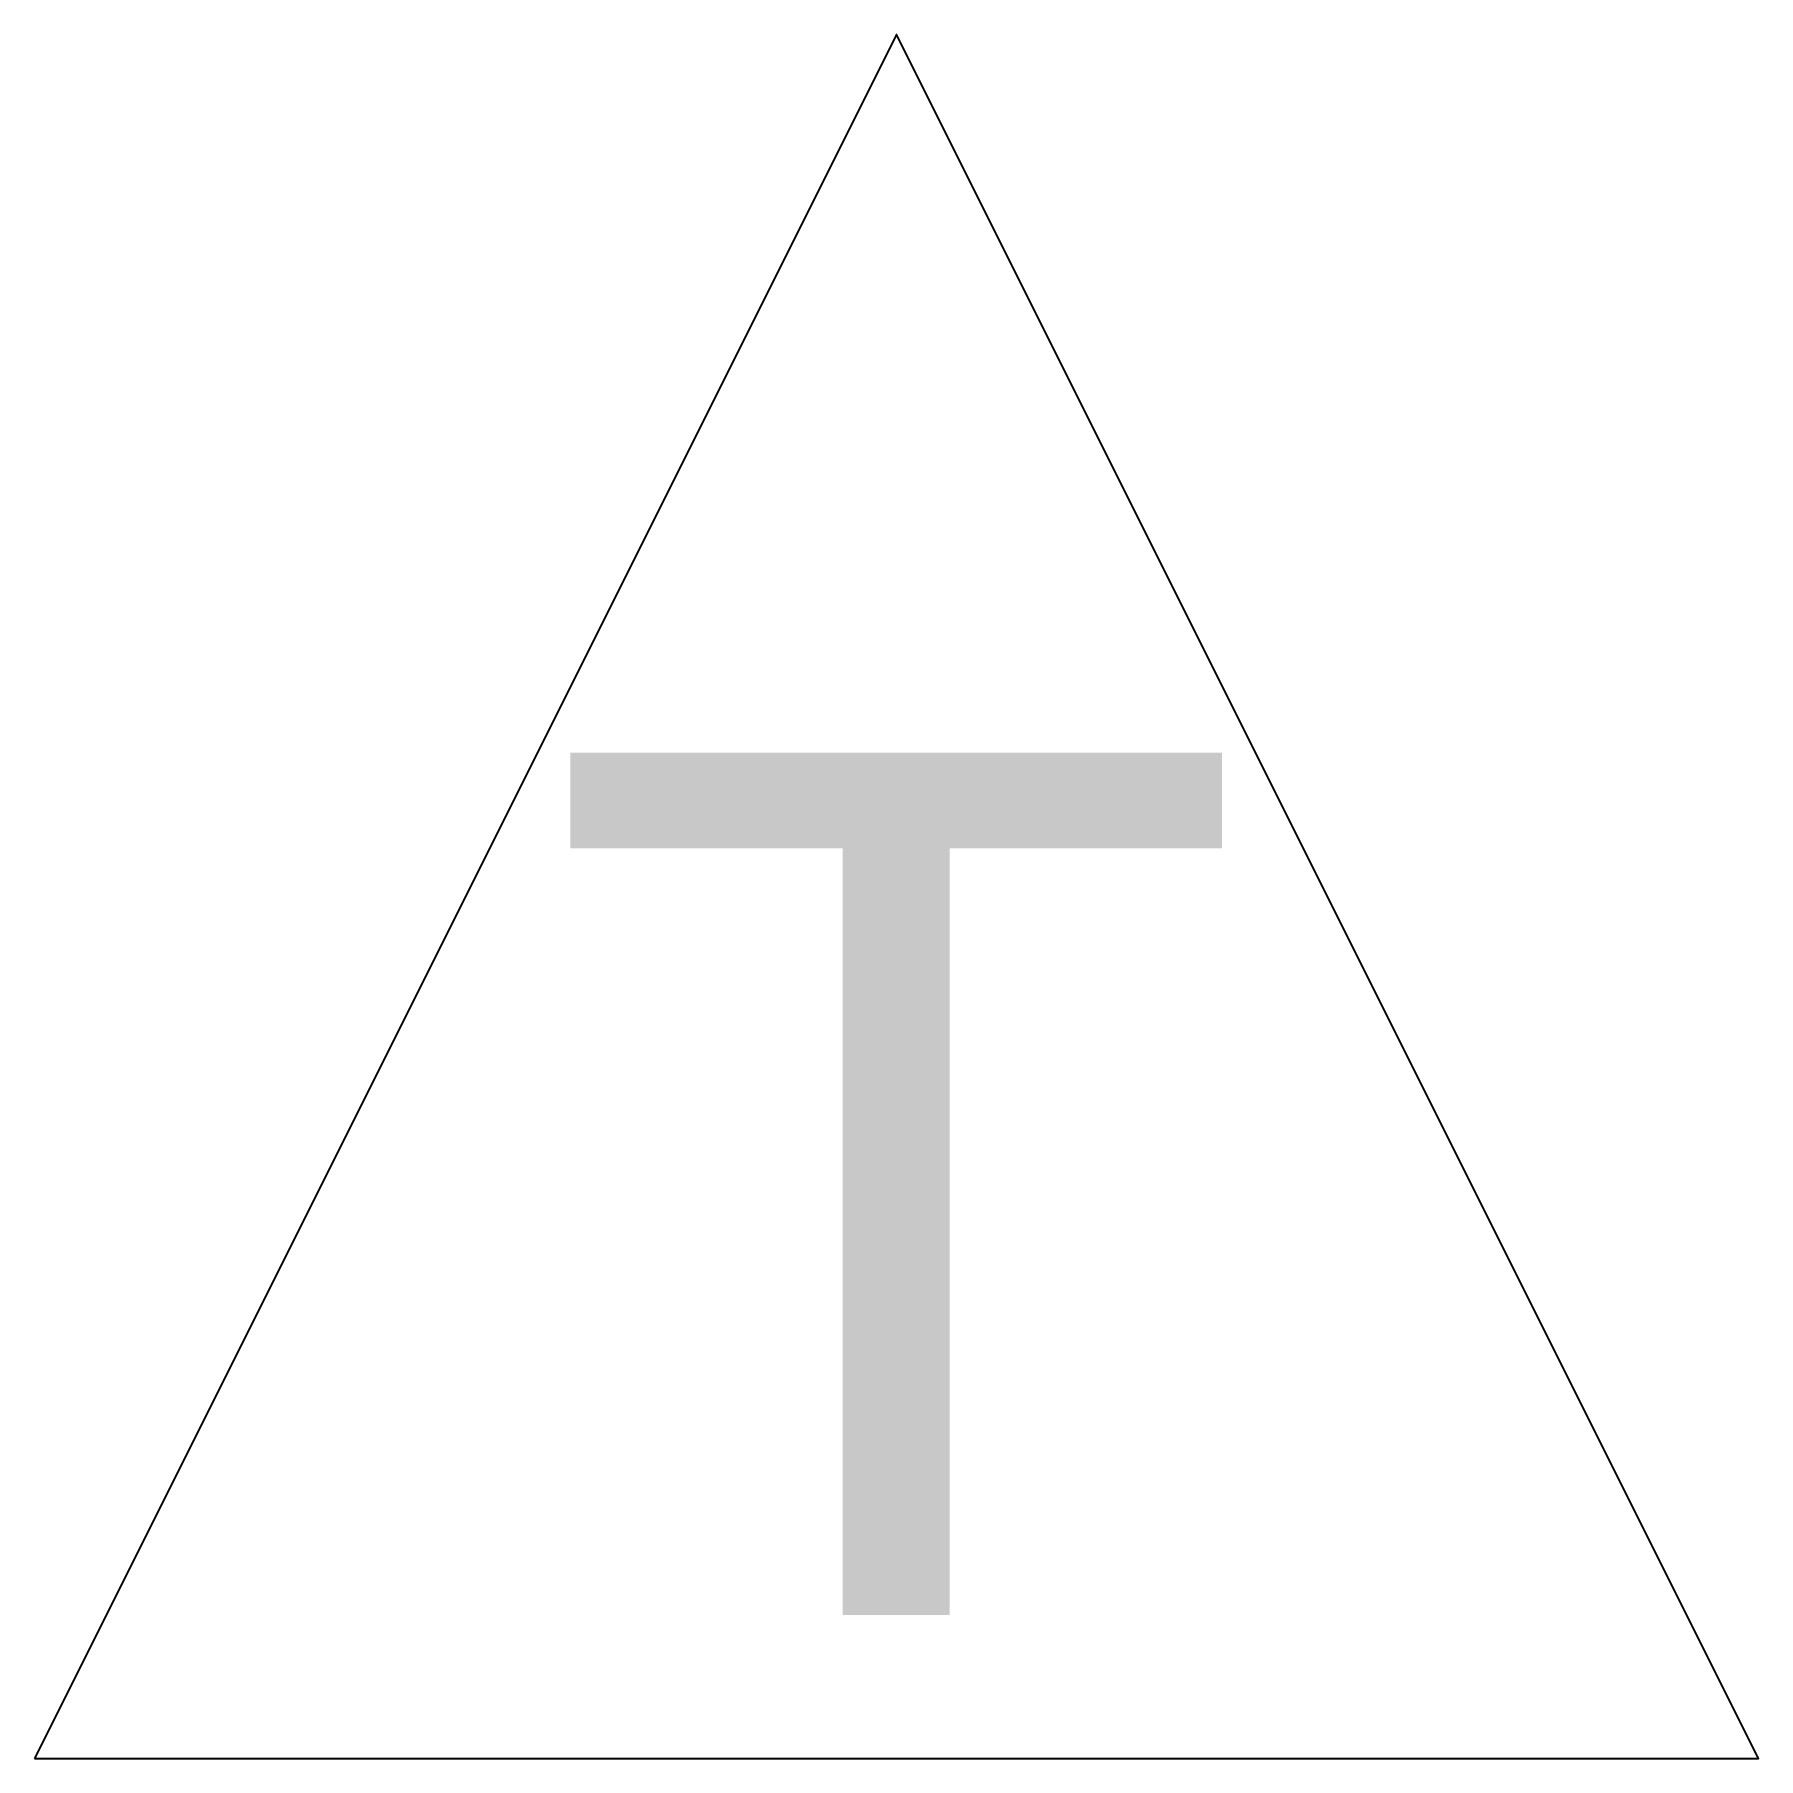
# Model space of a CAD drawing. Header units: metres. Extents: x -0.09 to 0.09, y -0.09 to 0.09.
import ezdxf
from ezdxf.enums import TextEntityAlignment as Align

# ---------------------------------------------------------------- set-up
doc = ezdxf.new("R2010")
doc.units = ezdxf.units.M

msp = doc.modelspace()

# ---------------------------------------------------------------- linework, layer by layer
msp.add_lwpolyline([(-0.09, -0.09), (0.09, -0.09), (0, 0.09)], close=True)

# ---------------------------------------------------------------- texts
msp.add_text('T', height=0.09).set_placement((0, -0.03), align=Align.MIDDLE_CENTER)

doc.saveas('drawing.dxf')
